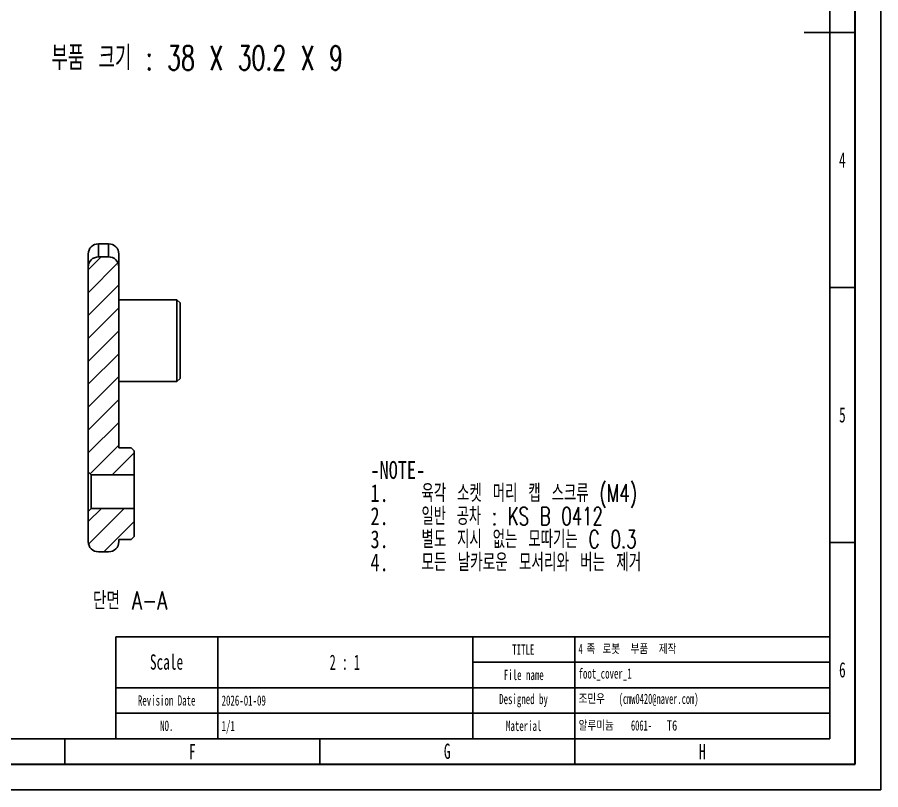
# Model space of a CAD drawing. Header units: millimetres. Extents: x 0 to 420, y 1 to 298.
# Drawn here: x 250.7 to 420, y 1 to 152.5 of the extents above; entities that cross this region are included whole.
import ezdxf

# ---------------------------------------------------------------- set-up
doc = ezdxf.new("R2010")
doc.units = ezdxf.units.MM
for name, color, linetype in [('SLD-0', 179, 'Continuous'), ('가는실선', 7, 'Continuous'), ('절단면', 230, 'Continuous')]:
    doc.layers.add(name, color=color, linetype=linetype)
for name, color, linetype, lineweight in [('도면층1', 4, 'Continuous', 35), ('도면층2', 3, 'Continuous', 25), ('도면층3', 5, 'Continuous', 25)]:
    doc.layers.add(name, color=color, linetype=linetype, lineweight=lineweight)
doc.styles.add('SLDTEXTSTYLE0', font='TXT', dxfattribs={"width": 0.666667, "bigfont": 'bigfont'})
doc.styles.add('SLDTEXTSTYLE1', font='TXT', dxfattribs={"width": 0.75})
doc.styles.add('SLDTEXTSTYLE2', font='TXT', dxfattribs={"width": 0.684211, "bigfont": 'bigfont'})
doc.styles.add('SLDTEXTSTYLE3', font='TXT', dxfattribs={"width": 0.676471, "bigfont": 'bigfont'})
doc.styles.add('SLDTEXTSTYLE4', font='TXT', dxfattribs={"width": 0.694444, "bigfont": 'bigfont'})
doc.styles.add('SLDTEXTSTYLE5', font='TXT', dxfattribs={"width": 0.638186})
doc.styles.add('SLDTEXTSTYLE6', font='TXT', dxfattribs={"width": 0.75, "bigfont": 'bigfont'})
doc.styles.add('SLDTEXTSTYLE7', font='TXT', dxfattribs={"width": 0.605})
doc.styles.add('SLDTEXTSTYLE8', font='TXT', dxfattribs={"width": 0.582911})

msp = doc.modelspace()

# ---------------------------------------------------------------- hatches: boundary and pattern name
at = {"layer": '절단면', "linetype": 'Continuous', "lineweight": 18}
h = msp.add_hatch(dxfattribs=at)
h.set_pattern_fill('ANSI31', color=256, angle=3e-322, style=0)
edge = h.paths.add_edge_path(flags=0)
edge.add_line((273.6015, 67.4442), (273.0015, 68.0442))
edge.add_line((273.0015, 68.0442), (270.6015, 68.0442))
edge.add_line((270.6015, 68.0442), (270.6015, 103.4365))
edge.add_spline(control_points=[(270.6015, 103.4365), (270.6015, 103.6086), (270.5804, 103.782), (270.5391, 103.949), (270.4843, 104.1706), (270.3922, 104.386), (270.2691, 104.5782), (270.1497, 104.7647), (269.9979, 104.934), (269.8249, 105.0723), (269.655, 105.208), (269.4602, 105.3171), (269.2554, 105.3903), (269.0506, 105.4635), (268.8304, 105.5025), (268.6129, 105.5038), (268.6091, 105.5038), (268.6053, 105.5039), (268.6015, 105.5039)], knot_values=[0.00138457, 0.00138457, 0.00138457, 0.00138457, 0.00164471, 0.00164471, 0.00164471, 0.00198978, 0.00198978, 0.00198978, 0.00232462, 0.00232462, 0.00232462, 0.00265331, 0.00265331, 0.00265331, 0.00298225, 0.00298225, 0.00298225, 0.00298793, 0.00298793, 0.00298793, 0.00298793], weights=[1, 1, 1, 1, 1, 1, 1, 1, 1, 1, 1, 1, 1, 1, 1, 1, 1, 1, 1], degree=3, periodic=0)
edge.add_line((268.6015, 105.5039), (266.6015, 105.5039))
edge.add_spline(control_points=[(266.6015, 105.5039), (266.3814, 105.5039), (266.1582, 105.4652), (265.9508, 105.3915), (265.7348, 105.3147), (265.5297, 105.1978), (265.3529, 105.0518), (265.1708, 104.9015), (265.0134, 104.716), (264.8935, 104.5125), (264.7719, 104.3063), (264.6853, 104.0756), (264.64, 103.8406), (264.6144, 103.7077), (264.6015, 103.5718), (264.6015, 103.4365)], knot_values=[0.00363128, 0.00363128, 0.00363128, 0.00363128, 0.00396489, 0.00396489, 0.00396489, 0.00431253, 0.00431253, 0.00431253, 0.00467077, 0.00467077, 0.00467077, 0.00503387, 0.00503387, 0.00503387, 0.00523843, 0.00523843, 0.00523843, 0.00523843], weights=[1, 1, 1, 1, 1, 1, 1, 1, 1, 1, 1, 1, 1, 1, 1, 1], degree=3, periodic=0)
edge.add_line((264.6015, 103.4365), (264.6015, 63.3442))
edge.add_line((264.6015, 63.3442), (265.2015, 62.7442))
edge.add_line((265.2015, 62.7442), (273.6015, 62.7442))
edge.add_line((273.6015, 62.7442), (273.6015, 67.4442))
h = msp.add_hatch(dxfattribs=at)
h.set_pattern_fill('ANSI31', color=256, angle=3e-322, style=0)
edge = h.paths.add_edge_path(flags=0)
edge.add_line((270.6015, 50.0442), (273.0015, 50.0442))
edge.add_line((273.0015, 50.0442), (273.6015, 50.6442))
edge.add_line((273.6015, 50.6442), (273.6015, 56.1442))
edge.add_line((273.6015, 56.1442), (265.2015, 56.1442))
edge.add_line((265.2015, 56.1442), (264.6015, 55.5442))
edge.add_line((264.6015, 55.5442), (264.6015, 49.6442))
edge.add_arc((266.6015, 49.6442), 2, 180, 270)
edge.add_line((266.6015, 47.6442), (268.6015, 47.6442))
edge.add_arc((268.6015, 49.6442), 2, 270, 360)
edge.add_line((270.6015, 49.6442), (270.6015, 50.0442))

# ---------------------------------------------------------------- linework, layer by layer
at = {"color": 7, "linetype": 'Continuous', "lineweight": 25}
for p, q in [((268.6015, 108.0442), (266.6015, 108.0442)), ((266.6015, 108.0442), (266.6015, 105.5039)), ((268.6015, 105.5039), (268.6015, 108.0442)), ((264.6015, 103.4365), (264.6015, 106.0442)), ((266.6015, 105.5039), (268.6015, 105.5039)), ((270.6015, 106.0442), (270.6015, 103.4365)), ((264.6015, 103.4365), (264.6015, 63.3442)), ((270.6015, 103.4365), (270.6015, 68.0442)), ((282.0015, 97.0442), (270.6015, 97.0442)), ((282.6015, 96.4442), (282.0015, 97.0442)), ((282.0015, 81.0442), (282.0015, 97.0442)), ((282.6015, 96.4442), (282.6015, 81.6442)), ((282.0015, 81.0442), (282.6015, 81.6442)), ((270.6015, 81.0442), (282.0015, 81.0442)), ((273.0015, 68.0442), (270.6015, 68.0442)), ((273.0015, 68.0442), (273.6015, 67.4442)), ((273.6015, 67.4442), (273.6015, 62.7442)), ((265.2015, 62.7442), (264.6015, 63.3442)), ((264.6015, 55.5442), (264.6015, 63.3442)), ((273.6015, 62.7442), (265.2015, 62.7442)), ((265.2015, 62.7442), (265.2015, 56.1442)), ((273.6015, 56.1442), (273.6015, 62.7442)), ((264.6015, 55.5442), (265.2015, 56.1442)), ((265.2015, 56.1442), (273.6015, 56.1442)), ((273.6015, 56.1442), (273.6015, 50.6442)), ((264.6015, 55.5442), (264.6015, 49.6442)), ((270.6015, 50.0442), (270.6015, 49.6442)), ((273.0015, 50.0442), (270.6015, 50.0442)), ((273.6015, 50.6442), (273.0015, 50.0442)), ((266.6015, 47.6442), (268.6015, 47.6442))]:
    msp.add_line(p, q, dxfattribs=at)
for centre, radius, start, end in [((266.6015, 106.0442), 2, 90, 180), ((268.6015, 106.0442), 2, 0, 90), ((266.6389, 103.4666), 2.0376, 91.051385, 180.846195), ((268.5727, 103.4749), 2.0291, 358.914374, 89.188047), ((266.6015, 49.6442), 2, 180, 270), ((268.6015, 49.6442), 2, 270, 0)]:
    msp.add_arc(centre, radius, start, end, dxfattribs=at)
at = {"layer": 'SLD-0', "color": 7}
for p, q in [((420, 1), (420, 298)), ((0, 1), (420, 1))]:
    msp.add_line(p, q, dxfattribs=at)
at = {"layer": '도면층1', "color": 7}
for p, q in [((415, 6), (415, 293)), ((5, 6), (415, 6))]:
    msp.add_line(p, q, dxfattribs=at)
at = {"layer": '도면층2', "color": 7}
for p, q in [((410, 11), (410, 288)), ((410, 149.5), (405, 149.5)), ((405, 149.5), (415, 149.5)), ((410, 11), (410, 149.5)), ((410, 149.5), (415, 149.5)), ((410, 99.5), (415, 99.5)), ((410, 49.5), (415, 49.5)), ((10, 11), (410, 11)), ((260, 11), (260, 6)), ((310, 11), (310, 6)), ((360, 11), (360, 6))]:
    msp.add_line(p, q, dxfattribs=at)
at = {"layer": '도면층3', "color": 7}
for p, q in [((410, 31), (270, 31)), ((270, 31), (270, 11)), ((290, 31), (290, 11)), ((340, 31), (340, 11)), ((360, 31), (360, 11)), ((410, 31), (410, 11)), ((410, 26), (340, 26)), ((410, 21), (270, 21)), ((410, 16), (270, 16)), ((410, 11), (270, 11))]:
    msp.add_line(p, q, dxfattribs=at)

# ---------------------------------------------------------------- texts
at = {"layer": 'SLD-0', "color": 7}
for s, insert, char_height, attachment_point, style in [('TITLE', (349.9137, 29.4948), 2, 2, 'SLDTEXTSTYLE5'), ('4', (360.75, 29.6128), 2, 1, 'SLDTEXTSTYLE7'), ('족', (362.2917, 29.61), 2, 1, 'SLDTEXTSTYLE6'), ('로봇', (365.4333, 29.61), 2, 1, 'SLDTEXTSTYLE6'), ('부품', (370.9528, 29.61), 2, 1, 'SLDTEXTSTYLE6'), ('제작', (376.4722, 29.61), 2, 1, 'SLDTEXTSTYLE6'), ('Scale', (279.9563, 27.5432), 3, 2, 'SLDTEXTSTYLE5'), ('File name', (350.0024, 24.5108), 2, 2, 'SLDTEXTSTYLE5'), ('foot_cover_1', (360.75, 24.7888), 2, 1, 'SLDTEXTSTYLE5'), ('Revision Date', (279.9825, 19.5108), 2, 2, 'SLDTEXTSTYLE5'), ('Designed by', (349.9589, 19.7878), 2, 2, 'SLDTEXTSTYLE5'), ('조민우', (360.75, 19.832), 2, 1, 'SLDTEXTSTYLE6'), ('(cmw0420@naver.com)', (368.6222, 19.8348), 2, 1, 'SLDTEXTSTYLE7'), ('NO.', (279.9962, 14.5288), 2, 2, 'SLDTEXTSTYLE5'), ('Material', (349.991, 14.5108), 2, 2, 'SLDTEXTSTYLE5'), ('알루미늄', (360.7639, 14.607), 2, 1, 'SLDTEXTSTYLE6'), ('6061-', (371.025, 14.6098), 2, 1, 'SLDTEXTSTYLE7'), ('T6', (378.0639, 14.607), 2, 1, 'SLDTEXTSTYLE1')]:
    msp.add_mtext(s, dxfattribs=dict(at, insert=insert, char_height=char_height, attachment_point=attachment_point, style=style))
at = {"layer": '가는실선', "attachment_point": 1}
for s, insert, char_height, style in [('부품 크기 : 38 X 30.2 X 9', (257.3744, 146.8824), 4.7625, 'SLDTEXTSTYLE0'), ('-NOTE-', (319.9488, 65.4477), 3.5, 'SLDTEXTSTYLE1'), ('육각 소켓 머리 캡 스크류 (M4)', (329.9488, 60.922), 3.5, 'SLDTEXTSTYLE2'), ('1.', (319.9488, 60.922), 3.5, 'SLDTEXTSTYLE1'), ('2.', (319.9488, 56.3963), 3.5, 'SLDTEXTSTYLE1'), ('일반 공차 : KS B 0412', (329.9488, 56.3963), 3.5, 'SLDTEXTSTYLE3'), ('3.', (319.9488, 51.8707), 3.5, 'SLDTEXTSTYLE1'), ('별도 지시 없는 모따기는 C 0.3', (329.9488, 51.8707), 3.5, 'SLDTEXTSTYLE2'), ('모든 날카로운 모서리와 버는 제거', (329.9488, 47.345), 3.5, 'SLDTEXTSTYLE4'), ('4.', (319.9488, 47.345), 3.5, 'SLDTEXTSTYLE1')]:
    msp.add_mtext(s, dxfattribs=dict(at, insert=insert, char_height=char_height, style=style))
at = {"layer": '도면층2', "color": 7}
for s, insert, char_height, attachment_point, style in [('4', (412.4784, 125.9922), 3, 2, 'SLDTEXTSTYLE5'), ('5', (412.4784, 76.0177), 3, 2, 'SLDTEXTSTYLE5'), ('2 : 1', (314.9243, 27.4982), 3, 2, 'SLDTEXTSTYLE8'), ('6', (412.4784, 26.0237), 3, 2, 'SLDTEXTSTYLE5'), ('2026-01-09', (290.75, 19.4988), 2, 1, 'SLDTEXTSTYLE5'), ('1/1', (290.75, 14.4988), 2, 1, 'SLDTEXTSTYLE5'), ('F', (285.008, 9.9922), 3, 2, 'SLDTEXTSTYLE5'), ('G', (334.9916, 10.0432), 3, 2, 'SLDTEXTSTYLE5'), ('H', (385.0135, 9.9922), 3, 2, 'SLDTEXTSTYLE5')]:
    msp.add_mtext(s, dxfattribs=dict(at, insert=insert, char_height=char_height, attachment_point=attachment_point, style=style))
at = {"layer": '절단면', "insert": (272.8179, 39.8402), "char_height": 3.5, "attachment_point": 2, "style": 'SLDTEXTSTYLE6'}
msp.add_mtext('단면 A-A', dxfattribs=at)

doc.saveas('drawing.dxf')
